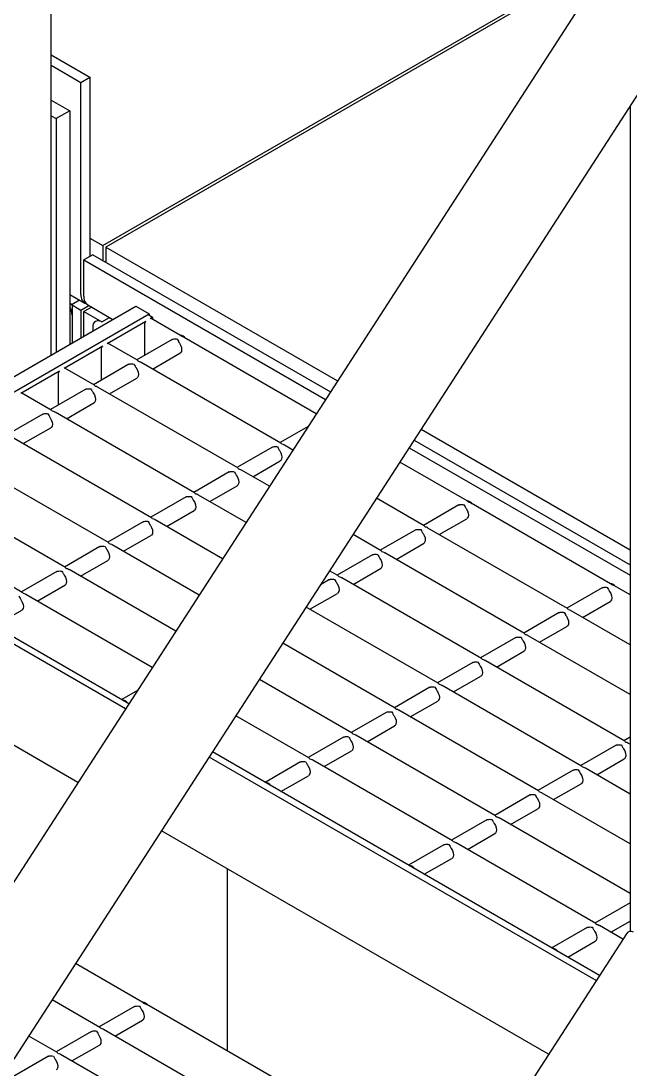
# Model space of a CAD drawing. Header units: millimetres. Extents: x 1293 to 41893, y 1011 to 26911.
# Drawn here: x 6312.4 to 6515.8, y 20497.1 to 20847.1 of the extents above; entities that cross this region are included whole.
import ezdxf

# ---------------------------------------------------------------- set-up
doc = ezdxf.new("R2010")
doc.units = ezdxf.units.MM
doc.header["$LTSCALE"] = 50
doc.layers.add('STRUC', color=4, linetype='Continuous')

msp = doc.modelspace()

# ---------------------------------------------------------------- linework, layer by layer
at = {"color": 7, "linetype": 'Continuous', "lineweight": 25}
for p, q in [((6656.3393373, 21095.240678), (5272.2882007, 18955.1529985)), ((5304.7024293, 18945.9606662), (6678.9282694, 21070.855991)), ((6322.4860734, 20735.5957612), (6322.4860734, 21024.8666766)), ((6339.757842, 20772.1270182), (6511.4882941, 20871.264898)), ((6510.3648807, 20869.5278211), (6340.700651, 20771.5827461)), ((6322.4860734, 20835.8270017), (6335.3973502, 20828.3734803)), ((6322.4860734, 20832.370874), (6332.4039315, 20826.6454164)), ((6332.4039315, 20826.6454164), (6335.3973502, 20828.3734803)), ((6332.4039315, 20755.783283), (6332.4039315, 20826.6454164)), ((6335.3973502, 20828.3734803), (6335.3973502, 20768.5212157)), ((6322.4860734, 20820.6943404), (6328.6595654, 20817.1304594)), ((6515.8333802, 20818.6706823), (6515.8333802, 20543.0536906)), ((6322.4860734, 20815.5101489), (6324.1694373, 20814.5383636)), ((6328.6595654, 20817.1304594), (6324.1694373, 20814.5383636)), ((6328.6595654, 20817.1304594), (6328.6595654, 20739.1596422)), ((6324.1694373, 20814.5383636), (6324.1694373, 20736.5675465)), ((6335.3973502, 20774.6442765), (6339.757842, 20772.1270182)), ((6339.757842, 20772.1270182), (6339.757842, 20767.0925015)), ((6340.700651, 20771.5827461), (6418.1177586, 20726.8908012)), ((6340.700651, 20771.5827461), (6340.700651, 20766.5482294)), ((6336.3401592, 20769.0654878), (6333.3467405, 20767.3374239)), ((6333.3467405, 20755.2390109), (6333.3467405, 20767.3374239)), ((6333.3467405, 20767.3374239), (6414.1194079, 20720.7083556)), ((6336.3401592, 20769.0654878), (6415.7469417, 20723.224928)), ((6328.6595654, 20755.7969012), (6333.7193175, 20752.8759685)), ((6329.4105128, 20752.4645802), (6328.6595654, 20752.898093)), ((6328.6595654, 20752.7598254), (6332.4039315, 20750.5982488)), ((6331.9212264, 20753.9139844), (6329.4105128, 20752.4645802)), ((6329.4105128, 20752.4645802), (6329.4105128, 20739.5931549)), ((6332.4039315, 20750.5982488), (6335.0344013, 20752.1167868)), ((6334.6621266, 20752.3316964), (6343.0694156, 20747.4782717)), ((6218.2297565, 20675.4098706), (6350.6944269, 20751.880097)), ((6222.7198846, 20672.8177748), (6355.1845549, 20749.2880013)), ((6332.4039315, 20750.5982488), (6332.4039315, 20741.3212188)), ((6335.9772104, 20751.5725147), (6333.3467405, 20750.0539768)), ((6333.3467405, 20750.0539768), (6339.3335779, 20746.5978491)), ((6333.3467405, 20741.8654909), (6333.3467405, 20750.0539768)), ((6350.6944269, 20751.880097), (6355.1845549, 20749.2880013)), ((6354.804485, 20749.0685916), (6356.3035514, 20748.203199)), ((6355.1845549, 20749.2880013), (6355.1845549, 20748.8491819)), ((6339.3335779, 20746.5978491), (6341.9640478, 20748.116387)), ((6341.1585027, 20739.4601485), (6354.0584874, 20746.9071511)), ((6353.68431, 20735.4893278), (6353.68431, 20746.259057)), ((6355.5551967, 20747.771183), (6356.3035514, 20748.203199)), ((6365.6676777, 20742.1122983), (6355.8197586, 20747.797381)), ((6356.3035514, 20748.203199), (6356.3035514, 20747.5180934)), ((6336.3401592, 20744.8692235), (6336.3401592, 20743.5935547)), ((6326.7618086, 20731.1491139), (6339.6617933, 20738.5961165)), ((6339.287616, 20727.1782932), (6339.287616, 20737.9480224)), ((6351.2709836, 20733.8012638), (6341.4230645, 20739.4863465)), ((6362.8384664, 20740.7739098), (6351.0155821, 20733.9487039)), ((6362.8384664, 20740.7739098), (6363.0387435, 20740.8588575)), ((6411.0270923, 20715.9268657), (6366.9161982, 20741.3915428)), ((6356.3076788, 20730.8936415), (6365.4840847, 20736.1910679)), ((6336.8742895, 20725.4902292), (6327.0263704, 20731.1753119)), ((6348.4417723, 20732.4628752), (6336.618888, 20725.6376694)), ((6348.4417723, 20732.4628752), (6348.6420494, 20732.5478229)), ((6399.1656829, 20706.1522424), (6352.5195041, 20733.0805082)), ((6312.3651145, 20722.8380793), (6325.2650993, 20730.285082)), ((6324.8909219, 20718.8672586), (6324.8909219, 20729.6369878)), ((6341.9109848, 20722.5826069), (6351.0873906, 20727.8800333)), ((6334.0450782, 20724.1518406), (6322.2221939, 20717.3266348)), ((6334.0450782, 20724.1518406), (6334.2453554, 20724.2367883)), ((6384.7689889, 20697.8412078), (6338.1228101, 20724.7694736)), ((6322.4775955, 20717.1791946), (6312.6296764, 20722.8642773)), ((6327.5142907, 20714.2715724), (6336.6906965, 20719.5689987)), ((6319.6483842, 20715.840806), (6307.8254999, 20709.0156002)), ((6319.6483842, 20715.840806), (6319.8486613, 20715.9257537)), ((6370.3722948, 20689.5301732), (6323.726116, 20716.4584391)), ((6313.1175966, 20705.9605378), (6322.2940025, 20711.2579641)), ((6408.310475, 20711.7262988), (6398.9102814, 20706.2996826)), ((6446.0488984, 20710.7664974), (6515.8333802, 20670.4807736)), ((6355.9756007, 20681.2191386), (6309.3294219, 20708.1474045)), ((6443.6780815, 20707.1006242), (6515.8333802, 20665.4462569)), ((6396.3364716, 20704.8138538), (6384.5135873, 20697.988648)), ((6396.3364716, 20704.8138538), (6396.5367487, 20704.8988015)), ((6403.199552, 20703.8235393), (6400.4142035, 20705.4314868)), ((6442.0505477, 20704.5840518), (6515.8333802, 20661.9901292)), ((6341.5789067, 20672.9081041), (6294.9327279, 20699.8363699)), ((6389.8056841, 20694.9335856), (6398.9820899, 20700.2310119)), ((6461.4570763, 20686.8142556), (6438.9582321, 20699.8025619)), ((6381.9397775, 20696.5028192), (6370.1168933, 20689.6776134)), ((6381.9397775, 20696.5028192), (6382.1400547, 20696.5877669)), ((6395.3720117, 20691.720213), (6386.0175094, 20697.1204522)), ((6327.1822126, 20664.5970695), (6280.5360338, 20691.5253353)), ((6375.40899, 20686.622551), (6384.5853959, 20691.9199773)), ((6367.5430835, 20688.1917846), (6355.7201992, 20681.3665788)), ((6367.5430835, 20688.1917846), (6367.7433606, 20688.2767323)), ((6387.5444714, 20679.6168867), (6371.6208153, 20688.8094177)), ((6447.0603822, 20678.503221), (6431.1306918, 20687.6992355)), ((6458.627865, 20685.475867), (6446.8049807, 20678.6506612)), ((6458.627865, 20685.475867), (6458.8281421, 20685.5608147)), ((6509.3517756, 20659.1652342), (6462.7055968, 20686.0935)), ((6312.7855185, 20656.2860349), (6266.1393398, 20683.2143007)), ((6361.0122959, 20678.3115164), (6370.1887018, 20683.6089427)), ((6347.3053027, 20617.3971124), (6238.5107575, 20680.2028665)), ((6348.4067699, 20619.100255), (6240.646206, 20681.3091044)), ((6353.1463894, 20679.8807501), (6341.3235051, 20673.0555442)), ((6353.1463894, 20679.8807501), (6353.3466666, 20679.9656978)), ((6379.7169311, 20667.5135603), (6357.2241213, 20680.4983831)), ((6452.0970774, 20675.5955987), (6461.2734833, 20680.8930251)), ((6346.6156019, 20670.0004818), (6355.7920077, 20675.2979082)), ((6432.6636882, 20670.1921864), (6423.3031515, 20675.5959092)), ((6444.2311709, 20677.1648324), (6432.4082866, 20670.3396266)), ((6444.2311709, 20677.1648324), (6444.4314481, 20677.2497801)), ((6494.9550815, 20650.8541996), (6448.3089028, 20677.7824654)), ((6338.7496953, 20671.5697155), (6326.9268111, 20664.7445097)), ((6338.7496953, 20671.5697155), (6338.9499725, 20671.6546632)), ((6371.8893908, 20655.410234), (6342.8274272, 20672.1873485)), ((6437.7003834, 20667.2845642), (6446.8767892, 20672.5819905)), ((6429.8344769, 20668.8537978), (6418.0115926, 20662.028592)), ((6429.8344769, 20668.8537978), (6430.034754, 20668.9387455)), ((6480.5583875, 20642.543165), (6433.9122087, 20669.4714309)), ((6332.2189078, 20661.6894472), (6341.3953137, 20666.9868736)), ((6324.3530013, 20663.2586809), (6312.530117, 20656.4334751)), ((6324.3530013, 20663.2586809), (6324.5532784, 20663.3436286)), ((6364.0618505, 20643.3069077), (6328.4307331, 20663.8763139)), ((6418.2669941, 20661.8811518), (6415.4756112, 20663.4925829)), ((6466.1616934, 20634.2321305), (6419.5155146, 20661.1603963)), ((6423.3036893, 20658.9735296), (6432.4800952, 20664.2709559)), ((6317.8222137, 20653.3784127), (6326.9986196, 20658.675839)), ((6415.4377828, 20660.5427632), (6412.4538375, 20658.8201683)), ((6415.4377828, 20660.5427632), (6415.6380599, 20660.627711)), ((6506.5225643, 20657.8268456), (6494.69968, 20651.0016398)), ((6506.5225643, 20657.8268456), (6506.7228414, 20657.9117933)), ((6515.8333802, 20655.4234835), (6510.6002961, 20658.4444786)), ((6331.3957987, 20592.7970578), (6224.218951, 20654.668935)), ((6356.2343102, 20631.2035814), (6314.0340391, 20655.5652794)), ((6408.9069952, 20650.662495), (6418.0834011, 20655.9599214)), ((6451.7649994, 20625.9210959), (6407.6480709, 20651.3892566)), ((6499.9917768, 20647.9465774), (6509.1681826, 20653.2440037)), ((6303.4255197, 20645.0673781), (6312.6019255, 20650.3648044)), ((6492.1258702, 20649.515811), (6480.3029859, 20642.6906052)), ((6492.1258702, 20649.515811), (6492.3261474, 20649.6007587)), ((6515.8333802, 20638.8014144), (6496.2036021, 20650.133444)), ((6485.5950827, 20639.6355428), (6494.7714885, 20644.9329691)), ((6477.7291762, 20641.2047764), (6465.9062919, 20634.3795706)), ((6477.7291762, 20641.2047764), (6477.9294533, 20641.2897241)), ((6515.8333802, 20622.1793452), (6481.806908, 20641.8224095)), ((6437.3683053, 20617.6100613), (6399.8205306, 20639.2859302)), ((6471.1983886, 20631.3245082), (6480.3747945, 20636.6219345)), ((6463.3324821, 20632.8937419), (6463.5327592, 20632.9786896)), ((6514.0563927, 20606.5831091), (6467.410214, 20633.5113749)), ((6463.3324821, 20632.8937419), (6451.5095978, 20626.068536)), ((6422.9716112, 20609.2990267), (6391.9929903, 20627.1826039)), ((6456.8016946, 20623.0134736), (6465.9781004, 20628.3109)), ((6351.2410711, 20623.4827904), (6346.0281222, 20620.4734191)), ((6448.935788, 20624.5827073), (6437.1129038, 20617.7575015)), ((6448.935788, 20624.5827073), (6449.1360652, 20624.667655)), ((6499.6596987, 20598.2720745), (6453.0135199, 20625.2003403)), ((6442.4050005, 20614.702439), (6451.5814064, 20619.9998654)), ((6434.539094, 20616.2716727), (6422.7162097, 20609.4464669)), ((6434.539094, 20616.2716727), (6434.7393711, 20616.3566204)), ((6485.2630046, 20589.9610399), (6438.6168258, 20616.8893057)), ((6408.5749172, 20600.9879921), (6384.16545, 20615.0792776)), ((6470.8663105, 20581.6500053), (6424.2201318, 20608.5782712)), ((6428.0083064, 20606.3914045), (6437.1847123, 20611.6888308)), ((6420.1423999, 20607.9606381), (6408.3195156, 20601.1354323)), ((6420.1423999, 20607.9606381), (6420.342677, 20608.0455858)), ((6511.2271814, 20605.2447205), (6499.4042971, 20598.4195147)), ((6511.2271814, 20605.2447205), (6511.4274586, 20605.3296682)), ((6515.8333802, 20607.9038224), (6513.8009912, 20606.7305492)), ((6515.8333802, 20605.557276), (6515.3049133, 20605.8623535)), ((6505.6523124, 20528.3243356), (6376.3379097, 20602.9759513)), ((6413.6116124, 20598.0803699), (6422.7880182, 20603.3777962)), ((6504.5508451, 20526.621193), (6375.2364425, 20601.2728087)), ((6405.7457058, 20599.6496035), (6393.9228216, 20592.8243977)), ((6405.7457058, 20599.6496035), (6405.945983, 20599.7345513)), ((6456.4696165, 20573.3389708), (6409.8234377, 20600.2672366)), ((6504.6963939, 20595.3644522), (6513.8727997, 20600.6618786)), ((6399.2149183, 20589.7693353), (6408.3913242, 20595.0667617)), ((6496.8304873, 20596.9336859), (6485.0076031, 20590.1084801)), ((6496.8304873, 20596.9336859), (6497.0307645, 20597.0186336)), ((6515.8333802, 20588.9352069), (6500.9082192, 20597.5513189)), ((6490.2996998, 20587.0534177), (6499.4761057, 20592.350844)), ((6482.4337933, 20588.6226513), (6470.610909, 20581.7974455)), ((6482.4337933, 20588.6226513), (6482.6340704, 20588.707599)), ((6515.8333802, 20572.3131377), (6486.5115251, 20589.2402843)), ((6475.9030057, 20578.7423831), (6485.0794116, 20584.0398094)), ((6468.0370992, 20580.3116167), (6468.2373764, 20580.3965644)), ((6515.8333802, 20555.6910686), (6472.1148311, 20580.9292498)), ((6468.0370992, 20580.3116167), (6456.2142149, 20573.4864109)), ((6488.6413411, 20502.0211384), (6359.3269385, 20576.672754)), ((6461.5063117, 20570.4313485), (6470.6827175, 20575.7287748)), ((6453.6404052, 20572.0005822), (6441.8175209, 20565.1753763)), ((6453.6404052, 20572.0005822), (6453.8406823, 20572.0855299)), ((6504.3643158, 20545.6899494), (6457.718137, 20572.6182152)), ((6447.1096176, 20562.1203139), (6456.2860235, 20567.4177403)), ((6515.8333802, 20552.6057797), (6504.1089142, 20545.8373895)), ((6509.401011, 20542.7823271), (6515.8333802, 20546.4956548)), ((6514.6804037, 20542.2840127), (6006.7124564, 19756.8390846)), ((6501.5351045, 20544.3515608), (6489.7122202, 20537.526355)), ((6501.5351045, 20544.3515608), (6501.7353816, 20544.4365085)), ((6513.4798527, 20540.4276619), (6505.6128363, 20544.9691938)), ((6495.0043169, 20534.4712925), (6504.1807228, 20539.7687189)), ((6353.1220322, 20519.3013025), (6330.623188, 20532.2896088)), ((6338.7253382, 20510.9902679), (6322.7956477, 20520.1862825)), ((6350.2928209, 20517.9629139), (6338.4699366, 20511.1377081)), ((6350.2928209, 20517.9629139), (6350.493098, 20518.0478616)), ((6401.0167315, 20491.6522811), (6354.3705527, 20518.5805469)), ((6343.7620334, 20508.0826457), (6352.9384392, 20513.380072)), ((6324.3286441, 20502.6792333), (6314.9681074, 20508.0829561)), ((6335.8961268, 20509.6518793), (6324.0732426, 20502.8266735)), ((6335.8961268, 20509.6518793), (6336.096404, 20509.736827)), ((6386.6200375, 20483.3412465), (6339.9738587, 20510.2695124)), ((6329.3653393, 20499.7716111), (6338.5417451, 20505.0690374)), ((6321.4994328, 20501.3408448), (6309.6765485, 20494.5156389)), ((6321.4994328, 20501.3408448), (6321.6997099, 20501.4257925)), ((6372.2233434, 20475.030212), (6325.5771646, 20501.9584778))]:
    msp.add_line(p, q, dxfattribs=at)
at = {"color": 7, "linetype": 'Continuous', "lineweight": 25, "flags": 128}
for points in [[(6365.2838075, 20739.5628096), (6365.6893296, 20738.8469006), (6365.9470622, 20738.0957466), (6366.032078, 20737.3819973), (6365.9361545, 20736.7746848), (6365.6685692, 20736.3325467), (6365.4840847, 20736.1910679)], [(6350.8871135, 20731.251775), (6351.2926356, 20730.535866), (6351.5503681, 20729.784712), (6351.6353839, 20729.0709627), (6351.5394604, 20728.4636502), (6351.2718751, 20728.0215122), (6351.0873906, 20727.8800333)], [(6336.4904194, 20722.9407404), (6336.8959415, 20722.2248314), (6337.1536741, 20721.4736774), (6337.2386898, 20720.7599281), (6337.1427663, 20720.1526156), (6336.875181, 20719.7104776), (6336.6906965, 20719.5689987)], [(6322.0937253, 20714.6297059), (6322.4992474, 20713.9137968), (6322.75698, 20713.1626428), (6322.8419958, 20712.4488935), (6322.7460723, 20711.841581), (6322.478487, 20711.399443), (6322.2940025, 20711.2579641)], [(6398.7818128, 20703.6027536), (6399.1873349, 20702.8868446), (6399.4450674, 20702.1356906), (6399.5300832, 20701.4219413), (6399.4341597, 20700.8146288), (6399.1665744, 20700.3724908), (6398.9820899, 20700.2310119)], [(6384.3851187, 20695.291719), (6384.7906408, 20694.57581), (6385.0483734, 20693.824656), (6385.1333892, 20693.1109067), (6385.0374657, 20692.5035942), (6384.7698803, 20692.0614562), (6384.5853959, 20691.9199773)], [(6369.9884246, 20686.9806845), (6370.3939467, 20686.2647754), (6370.6516793, 20685.5136214), (6370.7366951, 20684.7998722), (6370.6407716, 20684.1925596), (6370.3731863, 20683.7504216), (6370.1887018, 20683.6089427)], [(6461.0732062, 20684.2647668), (6461.4787283, 20683.5488578), (6461.7364608, 20682.7977038), (6461.8214766, 20682.0839545), (6461.7255531, 20681.476642), (6461.4579678, 20681.034504), (6461.2734833, 20680.8930251)], [(6355.5917306, 20678.6696499), (6355.9972527, 20677.9537409), (6356.2549852, 20677.2025868), (6356.340001, 20676.4888376), (6356.2440775, 20675.8815251), (6355.9764922, 20675.439387), (6355.7920077, 20675.2979082)], [(6446.6765121, 20675.9537322), (6447.0820342, 20675.2378232), (6447.3397668, 20674.4866692), (6447.4247825, 20673.7729199), (6447.328859, 20673.1656074), (6447.0612737, 20672.7234694), (6446.8767892, 20672.5819905)], [(6341.1950365, 20670.3586153), (6341.6005586, 20669.6427063), (6341.8582912, 20668.8915523), (6341.943307, 20668.177803), (6341.8473835, 20667.5704905), (6341.5797981, 20667.1283525), (6341.3953137, 20666.9868736)], [(6432.279818, 20667.6426977), (6432.6853401, 20666.9267886), (6432.9430727, 20666.1756346), (6433.0280885, 20665.4618853), (6432.932165, 20664.8545728), (6432.6645797, 20664.4124348), (6432.4800952, 20664.2709559)], [(6326.7983425, 20662.0475807), (6327.2038646, 20661.3316717), (6327.4615971, 20660.5805177), (6327.5466129, 20659.8667684), (6327.4506894, 20659.2594559), (6327.1831041, 20658.8173179), (6326.9986196, 20658.675839)], [(6417.883124, 20659.3316631), (6418.2886461, 20658.6157541), (6418.5463786, 20657.8646), (6418.6313944, 20657.1508508), (6418.5354709, 20656.5435383), (6418.2678856, 20656.1014002), (6418.0834011, 20655.9599214)], [(6508.9679055, 20656.6157454), (6509.3734276, 20655.8998364), (6509.6311601, 20655.1486824), (6509.7161759, 20654.4349331), (6509.6202524, 20653.8276206), (6509.3526671, 20653.3854826), (6509.1681826, 20653.2440037)], [(6312.4016484, 20653.7365462), (6312.8071705, 20653.0206371), (6313.0649031, 20652.2694831), (6313.1499188, 20651.5557338), (6313.0539953, 20650.9484213), (6312.78641, 20650.5062833), (6312.6019255, 20650.3648044)], [(6494.5712114, 20648.3047108), (6494.9767335, 20647.5888018), (6495.2344661, 20646.8376478), (6495.3194819, 20646.1238985), (6495.2235583, 20645.516586), (6494.955973, 20645.074448), (6494.7714885, 20644.9329691)], [(6480.1745173, 20639.9936763), (6480.5800394, 20639.2777672), (6480.837772, 20638.5266132), (6480.9227878, 20637.812864), (6480.8268643, 20637.2055514), (6480.559279, 20636.7634134), (6480.3747945, 20636.6219345)], [(6465.7778233, 20631.6826417), (6466.1833454, 20630.9667327), (6466.4410779, 20630.2155787), (6466.5260937, 20629.5018294), (6466.4301702, 20628.8945169), (6466.1625849, 20628.4523788), (6465.9781004, 20628.3109)], [(6451.3811292, 20623.3716071), (6451.7866513, 20622.6556981), (6452.0443839, 20621.9045441), (6452.1293997, 20621.1907948), (6452.0334762, 20620.5834823), (6451.7658908, 20620.1413443), (6451.5814064, 20619.9998654)], [(6436.9844351, 20615.0605725), (6437.3899572, 20614.3446635), (6437.6476898, 20613.5935095), (6437.7327056, 20612.8797602), (6437.6367821, 20612.2724477), (6437.3691968, 20611.8303097), (6437.1847123, 20611.6888308)], [(6422.5877411, 20606.749538), (6422.9932632, 20606.0336289), (6423.2509957, 20605.2824749), (6423.3360115, 20604.5687256), (6423.240088, 20603.9614131), (6422.9725027, 20603.5192751), (6422.7880182, 20603.3777962)], [(6513.6725226, 20604.0336203), (6514.0780447, 20603.3177113), (6514.3357772, 20602.5665573), (6514.420793, 20601.852808), (6514.3248695, 20601.2454955), (6514.0572842, 20600.8033575), (6513.8727997, 20600.6618786)], [(6408.191047, 20598.4385034), (6408.5965691, 20597.7225944), (6408.8543017, 20596.9714403), (6408.9393175, 20596.2576911), (6408.843394, 20595.6503785), (6408.5758086, 20595.2082405), (6408.3913242, 20595.0667617)], [(6499.2758285, 20595.7225857), (6499.6813506, 20595.0066767), (6499.9390832, 20594.2555227), (6500.024099, 20593.5417734), (6499.9281755, 20592.9344609), (6499.6605901, 20592.4923229), (6499.4761057, 20592.350844)], [(6484.8791345, 20587.4115511), (6485.2846566, 20586.6956421), (6485.5423891, 20585.9444881), (6485.6274049, 20585.2307388), (6485.5314814, 20584.6234263), (6485.2638961, 20584.1812883), (6485.0794116, 20584.0398094)], [(6470.4824404, 20579.1005166), (6470.8879625, 20578.3846075), (6471.1456951, 20577.6334535), (6471.2307108, 20576.9197043), (6471.1347873, 20576.3123917), (6470.867202, 20575.8702537), (6470.6827175, 20575.7287748)], [(6456.0857463, 20570.789482), (6456.4912684, 20570.073573), (6456.749001, 20569.322419), (6456.8340168, 20568.6086697), (6456.7380933, 20568.0013572), (6456.470508, 20567.5592191), (6456.2860235, 20567.4177403)], [(6503.9804456, 20543.1404606), (6504.3859677, 20542.4245516), (6504.6437003, 20541.6733976), (6504.7287161, 20540.9596483), (6504.6327926, 20540.3523358), (6504.3652073, 20539.9101978), (6504.1807228, 20539.7687189)], [(6352.7381621, 20516.7518137), (6353.1436842, 20516.0359047), (6353.4014167, 20515.2847507), (6353.4864325, 20514.5710014), (6353.390509, 20513.9636889), (6353.1229237, 20513.5215509), (6352.9384392, 20513.380072)], [(6338.341468, 20508.4407792), (6338.7469901, 20507.7248701), (6339.0047227, 20506.9737161), (6339.0897385, 20506.2599668), (6338.9938149, 20505.6526543), (6338.7262296, 20505.2105163), (6338.5417451, 20505.0690374)], [(6323.9447739, 20500.1297446), (6324.350296, 20499.4138356), (6324.6080286, 20498.6626815), (6324.6930444, 20497.9489323), (6324.5971209, 20497.3416198), (6324.3295356, 20496.8994817), (6324.1450511, 20496.7580029)]]:
    msp.add_lwpolyline(points, dxfattribs=at)
at = {"color": 7, "linetype": 'Continuous', "lineweight": 25}
for centre, radius, start, end in [((6335.3288748, 20755.4034896), 2.9494976, 172.601741961, 248.563591059), ((6336.4582526, 20754.8955601), 3.1304098, 173.701152363, 234.986667243), ((6323.3821656, 20748.6724861), 6.0315697, 1.873001233, 28.95941322), ((6338.1650407, 20745.1652486), 1.8487356, 50.796714764, 189.214036991), ((6354.4966952, 20746.2220889), 0.8132259, 122.60547834, 177.394521514), ((6355.7102003, 20747.5548167), 0.2661588, 65.692880956, 125.617577473), ((6365.3054422, 20739.7788612), 2.4244652, 35.264662608, 84.740713925), ((6340.1000012, 20737.9110543), 0.8132259, 122.60547834, 177.394521514), ((6341.3135062, 20739.2437821), 0.2661588, 65.692880955, 125.617577474), ((6326.9168121, 20730.9327475), 0.2661588, 65.692880954, 125.617577476), ((6325.7033071, 20729.6000198), 0.8132259, 122.60547834, 177.394521514), ((6312.5201181, 20722.6217129), 0.2661588, 65.692880954, 125.617577474), ((6461.0948408, 20684.4808184), 2.4244652, 35.264662608, 84.740713925), ((6508.9895402, 20656.831797), 2.4244652, 35.264662608, 84.740713925), ((6345.9212883, 20617.9925418), 2.4244652, 35.264662608, 84.740713925), ((6393.8159876, 20590.3435204), 2.4244652, 35.264662608, 84.740713925), ((6441.7106869, 20562.694499), 2.4244652, 35.264662608, 84.740713925), ((6489.6053863, 20535.0454776), 2.4244652, 35.264662608, 84.740713925), ((6352.7597968, 20516.9678653), 2.4244652, 35.264662608, 84.740713925)]:
    msp.add_arc(centre, radius, start, end, dxfattribs=at)
msp.add_ellipse((6517.0236982, 20538.4237343), major_axis=(-1.4725211, 4.5700254), ratio=0.5399833694, start_param=5.7451892289, end_param=6.6986657386, dxfattribs=at)
for points, knots in [([(6366.0321622, 20741.7229596), (6366.0311634, 20741.7244684), (6365.9149301, 20741.9000423), (6365.7889192, 20742.0008641), (6365.6639912, 20742.1008194)], [0, 0, 0, 0, 0.0085933525, 1, 1, 1, 1]), ([(6366.9045672, 20741.3747987), (6366.853551, 20741.4109412), (6366.5943353, 20741.5945832), (6366.2770369, 20741.6686914), (6366.0347773, 20741.7223801), (6366.0321622, 20741.7229596)], [0, 0, 0, 0, 0.1951000564, 0.9913114514, 1, 1, 1, 1]), ([(6363.0387435, 20740.8588575), (6363.1031586, 20740.8750155), (6363.3144089, 20740.9280062), (6363.8305027, 20740.96503), (6364.2905279, 20740.912745), (6364.5328372, 20740.8595024), (6364.5354529, 20740.8589277)], [0, 0, 0, 0, 0.17236145366, 0.56526223833, 0.99530719289, 1, 1, 1, 1]), ([(6364.5354529, 20740.8589277), (6364.5364519, 20740.8574158), (6364.661509, 20740.6681591), (6364.8476514, 20740.3162436), (6365.1066627, 20739.8324519), (6365.2399324, 20739.6295945), (6365.2838075, 20739.5628096)], [0, 0, 0, 0, 0.0046971273, 0.5879730072, 0.8643521995, 1, 1, 1, 1]), ([(6348.6420494, 20732.5478229), (6348.7064645, 20732.563981), (6348.9177148, 20732.6169716), (6349.4338086, 20732.6539954), (6349.8938339, 20732.6017104), (6350.1361432, 20732.5484678), (6350.1387588, 20732.5478931)], [0, 0, 0, 0, 0.1723614537, 0.5652622383, 0.9953071929, 1, 1, 1, 1]), ([(6350.1387588, 20732.5478931), (6350.1397578, 20732.5463812), (6350.264815, 20732.3571245), (6350.4509573, 20732.005209), (6350.7099686, 20731.5214173), (6350.8432383, 20731.3185599), (6350.8871135, 20731.251775)], [0, 0, 0, 0, 0.0046971273, 0.5879730072, 0.8643521995, 1, 1, 1, 1]), ([(6351.6354681, 20733.411925), (6351.6344693, 20733.4134338), (6351.518236, 20733.5890077), (6351.3922251, 20733.6898295), (6351.2672971, 20733.7897849)], [0, 0, 0, 0, 0.0085933525, 1, 1, 1, 1]), ([(6352.5078732, 20733.0637641), (6352.4568569, 20733.0999067), (6352.1976413, 20733.2835486), (6351.8803429, 20733.3576568), (6351.6380832, 20733.4113455), (6351.6354681, 20733.411925)], [0, 0, 0, 0, 0.1951000564, 0.9913114514, 1, 1, 1, 1]), ([(6334.2453554, 20724.2367883), (6334.3097704, 20724.2529464), (6334.5210207, 20724.305937), (6335.0371145, 20724.3429608), (6335.4971398, 20724.2906758), (6335.7394491, 20724.2374333), (6335.7420647, 20724.2368585)], [0, 0, 0, 0, 0.1723614537, 0.5652622383, 0.9953071929, 1, 1, 1, 1]), ([(6335.7420647, 20724.2368585), (6335.7430638, 20724.2353466), (6335.8681209, 20724.0460899), (6336.0542632, 20723.6941745), (6336.3132745, 20723.2103828), (6336.4465443, 20723.0075253), (6336.4904194, 20722.9407404)], [0, 0, 0, 0, 0.0046971273, 0.5879730072, 0.8643521995, 1, 1, 1, 1]), ([(6337.2387741, 20725.1008904), (6337.2377752, 20725.1023992), (6337.1215419, 20725.2779732), (6336.9955311, 20725.3787949), (6336.8706031, 20725.4787503)], [0, 0, 0, 0, 0.0085933525, 1, 1, 1, 1]), ([(6338.1111791, 20724.7527295), (6338.0601629, 20724.7888721), (6337.8009472, 20724.9725141), (6337.4836488, 20725.0466222), (6337.2413892, 20725.1003109), (6337.2387741, 20725.1008904)], [0, 0, 0, 0, 0.1951000564, 0.9913114514, 1, 1, 1, 1]), ([(6322.84208, 20716.7898559), (6322.8410812, 20716.7913646), (6322.7248479, 20716.9669386), (6322.598837, 20717.0677603), (6322.473909, 20717.1677157)], [0, 0, 0, 0, 0.0085933525, 1, 1, 1, 1]), ([(6319.8486613, 20715.9257537), (6319.9130764, 20715.9419118), (6320.1243267, 20715.9949024), (6320.6404205, 20716.0319263), (6321.1004457, 20715.9796412), (6321.342755, 20715.9263987), (6321.3453707, 20715.925824)], [0, 0, 0, 0, 0.1723614537, 0.5652622383, 0.9953071929, 1, 1, 1, 1]), ([(6321.3453707, 20715.925824), (6321.3463697, 20715.924312), (6321.4714268, 20715.7350554), (6321.6575692, 20715.3831399), (6321.9165805, 20714.8993482), (6322.0498502, 20714.6964907), (6322.0937253, 20714.6297059)], [0, 0, 0, 0, 0.0046971273, 0.5879730072, 0.8643521995, 1, 1, 1, 1]), ([(6323.714485, 20716.4416949), (6323.6634688, 20716.4778375), (6323.4042531, 20716.6614795), (6323.0869547, 20716.7355877), (6322.8446951, 20716.7892763), (6322.84208, 20716.7898559)], [0, 0, 0, 0, 0.1951000564, 0.9913114514, 1, 1, 1, 1]), ([(6396.5367487, 20704.8988015), (6396.6011638, 20704.9149596), (6396.8124141, 20704.9679502), (6397.3285079, 20705.004974), (6397.7885332, 20704.952689), (6398.0308425, 20704.8994465), (6398.0334581, 20704.8988717)], [0, 0, 0, 0, 0.1723614537, 0.5652622384, 0.9953071929, 1, 1, 1, 1]), ([(6398.0334581, 20704.8988717), (6398.0344571, 20704.8973598), (6398.1595143, 20704.7081031), (6398.3456566, 20704.3561877), (6398.6046679, 20703.872396), (6398.7379376, 20703.6695385), (6398.7818128, 20703.6027536)], [0, 0, 0, 0, 0.0046971273, 0.5879730073, 0.8643521995, 1, 1, 1, 1]), ([(6399.5301675, 20705.7629036), (6399.5291686, 20705.7644124), (6399.4129353, 20705.9399863), (6399.2869244, 20706.0408081), (6399.1619964, 20706.1407635)], [0, 0, 0, 0, 0.0085933525, 1, 1, 1, 1]), ([(6400.4025725, 20705.4147427), (6400.3515562, 20705.4508853), (6400.0923406, 20705.6345272), (6399.7750422, 20705.7086354), (6399.5327825, 20705.7623241), (6399.5301675, 20705.7629036)], [0, 0, 0, 0, 0.1951000565, 0.9913114514, 1, 1, 1, 1]), ([(6382.1400547, 20696.5877669), (6382.2044698, 20696.603925), (6382.4157201, 20696.6569156), (6382.9318139, 20696.6939394), (6383.3918391, 20696.6416544), (6383.6341484, 20696.5884119), (6383.636764, 20696.5878371)], [0, 0, 0, 0, 0.1723614537, 0.5652622384, 0.9953071929, 1, 1, 1, 1]), ([(6383.636764, 20696.5878371), (6383.6377631, 20696.5863252), (6383.7628202, 20696.3970686), (6383.9489625, 20696.0451531), (6384.2079738, 20695.5613614), (6384.3412436, 20695.3585039), (6384.3851187, 20695.291719)], [0, 0, 0, 0, 0.0046971273, 0.5879730073, 0.8643521995, 1, 1, 1, 1]), ([(6385.1334734, 20697.4518691), (6385.1324746, 20697.4533778), (6385.0162412, 20697.6289518), (6384.8902304, 20697.7297735), (6384.7653024, 20697.8297289)], [0, 0, 0, 0, 0.0085933525, 1, 1, 1, 1]), ([(6386.0058784, 20697.1037081), (6385.9548622, 20697.1398507), (6385.6956465, 20697.3234927), (6385.3783481, 20697.3976008), (6385.1360885, 20697.4512895), (6385.1334734, 20697.4518691)], [0, 0, 0, 0, 0.1951000565, 0.9913114514, 1, 1, 1, 1]), ([(6370.7367793, 20689.1408345), (6370.7357805, 20689.1423433), (6370.6195472, 20689.3179172), (6370.4935363, 20689.418739), (6370.3686083, 20689.5186943)], [0, 0, 0, 0, 0.0085933525, 1, 1, 1, 1]), ([(6371.6091844, 20688.7926735), (6371.5581681, 20688.8288161), (6371.2989525, 20689.0124581), (6370.981654, 20689.0865663), (6370.7393944, 20689.1402549), (6370.7367793, 20689.1408345)], [0, 0, 0, 0, 0.1951000565, 0.9913114514, 1, 1, 1, 1]), ([(6367.7433606, 20688.2767323), (6367.8077757, 20688.2928904), (6368.019026, 20688.345881), (6368.5351198, 20688.3829049), (6368.995145, 20688.3306198), (6369.2374543, 20688.2773773), (6369.24007, 20688.2768026)], [0, 0, 0, 0, 0.1723614537, 0.5652622384, 0.9953071929, 1, 1, 1, 1]), ([(6369.24007, 20688.2768026), (6369.241069, 20688.2752907), (6369.3661261, 20688.086034), (6369.5522685, 20687.7341185), (6369.8112798, 20687.2503268), (6369.9445495, 20687.0474693), (6369.9884246, 20686.9806845)], [0, 0, 0, 0, 0.0046971273, 0.5879730073, 0.8643521995, 1, 1, 1, 1]), ([(6458.8281421, 20685.5608147), (6458.8925572, 20685.5769728), (6459.1038075, 20685.6299634), (6459.6199013, 20685.6669872), (6460.0799266, 20685.6147022), (6460.3222359, 20685.5614596), (6460.3248515, 20685.5608849)], [0, 0, 0, 0, 0.1723614537, 0.5652622384, 0.9953071929, 1, 1, 1, 1]), ([(6460.3248515, 20685.5608849), (6460.3258505, 20685.559373), (6460.4509076, 20685.3701163), (6460.63705, 20685.0182009), (6460.8960613, 20684.5344091), (6461.029331, 20684.3315517), (6461.0732062, 20684.2647668)], [0, 0, 0, 0, 0.00469712726, 0.58797300735, 0.86435219951, 1, 1, 1, 1]), ([(6461.8215608, 20686.4249168), (6461.820562, 20686.4264256), (6461.7043287, 20686.6019995), (6461.5783178, 20686.7028213), (6461.4533898, 20686.8027767)], [0, 0, 0, 0, 0.0085933525, 1, 1, 1, 1]), ([(6462.6939659, 20686.0767559), (6462.6429496, 20686.1128985), (6462.383734, 20686.2965404), (6462.0664356, 20686.3706486), (6461.8241759, 20686.4243373), (6461.8215608, 20686.4249168)], [0, 0, 0, 0, 0.1951000565, 0.9913114514, 1, 1, 1, 1]), ([(6353.3466666, 20679.9656978), (6353.4110816, 20679.9818558), (6353.6223319, 20680.0348465), (6354.1384257, 20680.0718703), (6354.598451, 20680.0195853), (6354.8407603, 20679.9663427), (6354.8433759, 20679.965768)], [0, 0, 0, 0, 0.1723614537, 0.5652622384, 0.9953071929, 1, 1, 1, 1]), ([(6354.8433759, 20679.965768), (6354.8443749, 20679.9642561), (6354.9694321, 20679.7749994), (6355.1555744, 20679.4230839), (6355.4145857, 20678.9392922), (6355.5478554, 20678.7364348), (6355.5917306, 20678.6696499)], [0, 0, 0, 0, 0.00469712726, 0.58797300728, 0.8643521995, 1, 1, 1, 1]), ([(6356.3400853, 20680.8297999), (6356.3390864, 20680.8313087), (6356.2228531, 20681.0068826), (6356.0968423, 20681.1077044), (6355.9719142, 20681.2076597)], [0, 0, 0, 0, 0.0085933525, 1, 1, 1, 1]), ([(6357.2124903, 20680.481639), (6357.161474, 20680.5177815), (6356.9022584, 20680.7014235), (6356.58496, 20680.7755317), (6356.3427003, 20680.8292204), (6356.3400853, 20680.8297999)], [0, 0, 0, 0, 0.1951000565, 0.9913114514, 1, 1, 1, 1]), ([(6447.4248668, 20678.1138823), (6447.4238679, 20678.115391), (6447.3076346, 20678.290965), (6447.1816238, 20678.3917867), (6447.0566958, 20678.4917421)], [0, 0, 0, 0, 0.0085933525, 1, 1, 1, 1]), ([(6444.4314481, 20677.2497801), (6444.4958631, 20677.2659382), (6444.7071134, 20677.3189288), (6445.2232072, 20677.3559526), (6445.6832325, 20677.3036676), (6445.9255418, 20677.2504251), (6445.9281574, 20677.2498503)], [0, 0, 0, 0, 0.1723614537, 0.5652622384, 0.9953071929, 1, 1, 1, 1]), ([(6445.9281574, 20677.2498503), (6445.9291565, 20677.2483384), (6446.0542136, 20677.0590817), (6446.2403559, 20676.7071663), (6446.4993672, 20676.2233746), (6446.6326369, 20676.0205171), (6446.6765121, 20675.9537322)], [0, 0, 0, 0, 0.0046971273, 0.5879730074, 0.8643521995, 1, 1, 1, 1]), ([(6448.2972718, 20677.7657213), (6448.2462556, 20677.8018639), (6447.9870399, 20677.9855059), (6447.6697415, 20678.059614), (6447.4274819, 20678.1133027), (6447.4248668, 20678.1138823)], [0, 0, 0, 0, 0.1951000565, 0.9913114514, 1, 1, 1, 1]), ([(6338.9499725, 20671.6546632), (6339.0143876, 20671.6708213), (6339.2256379, 20671.7238119), (6339.7417317, 20671.7608357), (6340.2017569, 20671.7085507), (6340.4440662, 20671.6553081), (6340.4466818, 20671.6547334)], [0, 0, 0, 0, 0.17236145368, 0.56526223836, 0.99530719289, 1, 1, 1, 1]), ([(6340.4466818, 20671.6547334), (6340.4476809, 20671.6532215), (6340.572738, 20671.4639648), (6340.7588803, 20671.1120493), (6341.0178917, 20670.6282576), (6341.1511614, 20670.4254002), (6341.1950365, 20670.3586153)], [0, 0, 0, 0, 0.0046971273, 0.5879730073, 0.8643521995, 1, 1, 1, 1]), ([(6341.9433912, 20672.5187653), (6341.9423924, 20672.5202741), (6341.8261591, 20672.695848), (6341.7001482, 20672.7966698), (6341.5752202, 20672.8966252)], [0, 0, 0, 0, 0.0085933525, 1, 1, 1, 1]), ([(6342.8157962, 20672.1706044), (6342.76478, 20672.206747), (6342.5055643, 20672.3903889), (6342.1882659, 20672.4644971), (6341.9460063, 20672.5181858), (6341.9433912, 20672.5187653)], [0, 0, 0, 0, 0.1951000565, 0.9913114514, 1, 1, 1, 1]), ([(6430.034754, 20668.9387455), (6430.0991691, 20668.9549036), (6430.3104194, 20669.0078942), (6430.8265132, 20669.0449181), (6431.2865384, 20668.992633), (6431.5288477, 20668.9393905), (6431.5314633, 20668.9388158)], [0, 0, 0, 0, 0.1723614537, 0.5652622384, 0.9953071929, 1, 1, 1, 1]), ([(6431.5314633, 20668.9388158), (6431.5324624, 20668.9373038), (6431.6575195, 20668.7480472), (6431.8436619, 20668.3961317), (6432.1026732, 20667.91234), (6432.2359429, 20667.7094825), (6432.279818, 20667.6426977)], [0, 0, 0, 0, 0.0046971273, 0.5879730074, 0.8643521995, 1, 1, 1, 1]), ([(6433.0281727, 20669.8028477), (6433.0271739, 20669.8043564), (6432.9109406, 20669.9799304), (6432.7849297, 20670.0807521), (6432.6600017, 20670.1807075)], [0, 0, 0, 0, 0.0085933525, 1, 1, 1, 1]), ([(6433.9005777, 20669.4546867), (6433.8495615, 20669.4908293), (6433.5903458, 20669.6744713), (6433.2730474, 20669.7485795), (6433.0307878, 20669.8022681), (6433.0281727, 20669.8028477)], [0, 0, 0, 0, 0.19510005652, 0.99131145138, 1, 1, 1, 1]), ([(6327.5466971, 20664.2077307), (6327.5456983, 20664.2092395), (6327.429465, 20664.3848135), (6327.3034541, 20664.4856352), (6327.1785261, 20664.5855906)], [0, 0, 0, 0, 0.0085933525, 1, 1, 1, 1]), ([(6324.5532784, 20663.3436286), (6324.6176935, 20663.3597867), (6324.8289438, 20663.4127773), (6325.3450376, 20663.4498011), (6325.8050629, 20663.3975161), (6326.0473722, 20663.3442736), (6326.0499878, 20663.3436988)], [0, 0, 0, 0, 0.1723614537, 0.5652622384, 0.9953071929, 1, 1, 1, 1]), ([(6326.0499878, 20663.3436988), (6326.0509868, 20663.3421869), (6326.1760439, 20663.1529302), (6326.3621863, 20662.8010148), (6326.6211976, 20662.3172231), (6326.7544673, 20662.1143656), (6326.7983425, 20662.0475807)], [0, 0, 0, 0, 0.00469712726, 0.58797300728, 0.8643521995, 1, 1, 1, 1]), ([(6328.4191022, 20663.8595698), (6328.3680859, 20663.8957124), (6328.1088703, 20664.0793544), (6327.7915719, 20664.1534625), (6327.5493122, 20664.2071512), (6327.5466971, 20664.2077307)], [0, 0, 0, 0, 0.1951000565, 0.9913114514, 1, 1, 1, 1]), ([(6418.6314786, 20661.4918131), (6418.6304798, 20661.4933219), (6418.5142465, 20661.6688958), (6418.3882356, 20661.7697176), (6418.2633076, 20661.8696729)], [0, 0, 0, 0, 0.0085933525, 1, 1, 1, 1]), ([(6419.5038837, 20661.1436521), (6419.4528674, 20661.1797947), (6419.1936518, 20661.3634367), (6418.8763534, 20661.4375449), (6418.6340937, 20661.4912335), (6418.6314786, 20661.4918131)], [0, 0, 0, 0, 0.1951000565, 0.9913114514, 1, 1, 1, 1]), ([(6415.6380599, 20660.627711), (6415.702475, 20660.643869), (6415.9137253, 20660.6968597), (6416.4298191, 20660.7338835), (6416.8898444, 20660.6815985), (6417.1321537, 20660.6283559), (6417.1347693, 20660.6277812)], [0, 0, 0, 0, 0.1723614537, 0.56526223839, 0.99530719289, 1, 1, 1, 1]), ([(6417.1347693, 20660.6277812), (6417.1357683, 20660.6262693), (6417.2608255, 20660.4370126), (6417.4469678, 20660.0850971), (6417.7059791, 20659.6013054), (6417.8392488, 20659.3984479), (6417.883124, 20659.3316631)], [0, 0, 0, 0, 0.0046971273, 0.5879730074, 0.8643521995, 1, 1, 1, 1]), ([(6506.7228414, 20657.9117933), (6506.7872565, 20657.9279514), (6506.9985068, 20657.980942), (6507.5146006, 20658.0179658), (6507.9746259, 20657.9656808), (6508.2169352, 20657.9124383), (6508.2195508, 20657.9118635)], [0, 0, 0, 0, 0.1723614537, 0.5652622384, 0.9953071929, 1, 1, 1, 1]), ([(6508.2195508, 20657.9118635), (6508.2205498, 20657.9103516), (6508.345607, 20657.7210949), (6508.5317493, 20657.3691795), (6508.7907606, 20656.8853878), (6508.9240303, 20656.6825303), (6508.9679055, 20656.6157454)], [0, 0, 0, 0, 0.0046971273, 0.5879730074, 0.8643521995, 1, 1, 1, 1]), ([(6509.7162601, 20658.7758954), (6509.7152613, 20658.7774042), (6509.599028, 20658.9529782), (6509.4730171, 20659.0537999), (6509.3480891, 20659.1537553)], [0, 0, 0, 0, 0.0085933525, 1, 1, 1, 1]), ([(6510.5886652, 20658.4277345), (6510.5376489, 20658.4638771), (6510.2784333, 20658.6475191), (6509.9611349, 20658.7216272), (6509.7188752, 20658.7753159), (6509.7162601, 20658.7758954)], [0, 0, 0, 0, 0.1951000566, 0.9913114514, 1, 1, 1, 1]), ([(6311.6532937, 20655.0326643), (6311.6542928, 20655.0311523), (6311.7793499, 20654.8418957), (6311.9654922, 20654.4899802), (6312.2245035, 20654.0061885), (6312.3577732, 20653.803331), (6312.4016484, 20653.7365462)], [0, 0, 0, 0, 0.0046971273, 0.5879730073, 0.8643521995, 1, 1, 1, 1]), ([(6313.1500031, 20655.8966962), (6313.1490042, 20655.8982049), (6313.0327709, 20656.0737789), (6312.9067601, 20656.1746006), (6312.7818321, 20656.274556)], [0, 0, 0, 0, 0.0085933525, 1, 1, 1, 1]), ([(6314.0224081, 20655.5485352), (6313.9713919, 20655.5846778), (6313.7121762, 20655.7683198), (6313.3948778, 20655.8424279), (6313.1526182, 20655.8961166), (6313.1500031, 20655.8966962)], [0, 0, 0, 0, 0.1951000565, 0.9913114514, 1, 1, 1, 1]), ([(6495.3195661, 20650.4648609), (6495.3185672, 20650.4663696), (6495.2023339, 20650.6419436), (6495.0763231, 20650.7427653), (6494.9513951, 20650.8427207)], [0, 0, 0, 0, 0.0085933525, 1, 1, 1, 1]), ([(6496.1919711, 20650.1166999), (6496.1409549, 20650.1528425), (6495.8817392, 20650.3364845), (6495.5644408, 20650.4105926), (6495.3221812, 20650.4642813), (6495.3195661, 20650.4648609)], [0, 0, 0, 0, 0.1951000566, 0.9913114514, 1, 1, 1, 1]), ([(6492.3261474, 20649.6007587), (6492.3905624, 20649.6169168), (6492.6018127, 20649.6699074), (6493.1179065, 20649.7069313), (6493.5779318, 20649.6546462), (6493.8202411, 20649.6014037), (6493.8228567, 20649.6008289)], [0, 0, 0, 0, 0.1723614537, 0.5652622384, 0.9953071929, 1, 1, 1, 1]), ([(6493.8228567, 20649.6008289), (6493.8238558, 20649.599317), (6493.9489129, 20649.4100604), (6494.1350552, 20649.0581449), (6494.3940665, 20648.5743532), (6494.5273363, 20648.3714957), (6494.5712114, 20648.3047108)], [0, 0, 0, 0, 0.0046971273, 0.5879730074, 0.8643521995, 1, 1, 1, 1]), ([(6477.9294533, 20641.2897241), (6477.9938684, 20641.3058822), (6478.2051187, 20641.3588729), (6478.7212125, 20641.3958967), (6479.1812377, 20641.3436117), (6479.423547, 20641.2903691), (6479.4261627, 20641.2897944)], [0, 0, 0, 0, 0.1723614537, 0.5652622384, 0.9953071929, 1, 1, 1, 1]), ([(6479.4261627, 20641.2897944), (6479.4271617, 20641.2882825), (6479.5522188, 20641.0990258), (6479.7383612, 20640.7471103), (6479.9973725, 20640.2633186), (6480.1306422, 20640.0604611), (6480.1745173, 20639.9936763)], [0, 0, 0, 0, 0.0046971273, 0.5879730074, 0.8643521995, 1, 1, 1, 1]), ([(6480.922872, 20642.1538263), (6480.9218732, 20642.1553351), (6480.8056399, 20642.330909), (6480.679629, 20642.4317308), (6480.554701, 20642.5316861)], [0, 0, 0, 0, 0.0085933525, 1, 1, 1, 1]), ([(6481.795277, 20641.8056653), (6481.7442608, 20641.8418079), (6481.4850451, 20642.0254499), (6481.1677467, 20642.0995581), (6480.9254871, 20642.1532467), (6480.922872, 20642.1538263)], [0, 0, 0, 0, 0.1951000566, 0.9913114514, 1, 1, 1, 1]), ([(6463.5327592, 20632.9786896), (6463.5971743, 20632.9948476), (6463.8084246, 20633.0478383), (6464.3245184, 20633.0848621), (6464.7845437, 20633.0325771), (6465.026853, 20632.9793345), (6465.0294686, 20632.9787598)], [0, 0, 0, 0, 0.1723614537, 0.5652622384, 0.9953071929, 1, 1, 1, 1]), ([(6465.0294686, 20632.9787598), (6465.0304676, 20632.9772479), (6465.1555248, 20632.7879912), (6465.3416671, 20632.4360757), (6465.6006784, 20631.952284), (6465.7339481, 20631.7494266), (6465.7778233, 20631.6826417)], [0, 0, 0, 0, 0.0046971273, 0.5879730074, 0.8643521995, 1, 1, 1, 1]), ([(6466.526178, 20633.8427917), (6466.5251791, 20633.8443005), (6466.4089458, 20634.0198744), (6466.2829349, 20634.1206962), (6466.1580069, 20634.2206516)], [0, 0, 0, 0, 0.0085933525, 1, 1, 1, 1]), ([(6467.398583, 20633.4946308), (6467.3475667, 20633.5307733), (6467.0883511, 20633.7144153), (6466.7710527, 20633.7885235), (6466.528793, 20633.8422122), (6466.526178, 20633.8427917)], [0, 0, 0, 0, 0.1951000566, 0.9913114514, 1, 1, 1, 1]), ([(6452.1294839, 20625.5317571), (6452.1284851, 20625.5332659), (6452.0122517, 20625.7088398), (6451.8862409, 20625.8096616), (6451.7613129, 20625.909617)], [0, 0, 0, 0, 0.0085933525, 1, 1, 1, 1]), ([(6449.1360652, 20624.667655), (6449.2004803, 20624.6838131), (6449.4117306, 20624.7368037), (6449.9278243, 20624.7738275), (6450.3878496, 20624.7215425), (6450.6301589, 20624.6682999), (6450.6327745, 20624.6677252)], [0, 0, 0, 0, 0.1723614537, 0.5652622384, 0.9953071929, 1, 1, 1, 1]), ([(6450.6327745, 20624.6677252), (6450.6337736, 20624.6662133), (6450.7588307, 20624.4769566), (6450.944973, 20624.1250412), (6451.2039843, 20623.6412494), (6451.3372541, 20623.438392), (6451.3811292, 20623.3716071)], [0, 0, 0, 0, 0.0046971273, 0.5879730074, 0.8643521995, 1, 1, 1, 1]), ([(6453.0018889, 20625.1835962), (6452.9508727, 20625.2197388), (6452.691657, 20625.4033807), (6452.3743586, 20625.4774889), (6452.132099, 20625.5311776), (6452.1294839, 20625.5317571)], [0, 0, 0, 0, 0.1951000566, 0.9913114514, 1, 1, 1, 1]), ([(6434.7393711, 20616.3566204), (6434.8037862, 20616.3727785), (6435.0150365, 20616.4257691), (6435.5311303, 20616.4627929), (6435.9911555, 20616.4105079), (6436.2334648, 20616.3572654), (6436.2360805, 20616.3566906)], [0, 0, 0, 0, 0.17236145372, 0.56526223842, 0.99530719289, 1, 1, 1, 1]), ([(6436.2360805, 20616.3566906), (6436.2370795, 20616.3551787), (6436.3621366, 20616.165922), (6436.548279, 20615.8140066), (6436.8072903, 20615.3302149), (6436.94056, 20615.1273574), (6436.9844351, 20615.0605725)], [0, 0, 0, 0, 0.0046971273, 0.5879730074, 0.8643521995, 1, 1, 1, 1]), ([(6437.7327898, 20617.2207226), (6437.731791, 20617.2222313), (6437.6155577, 20617.3978053), (6437.4895468, 20617.498627), (6437.3646188, 20617.5985824)], [0, 0, 0, 0, 0.0085933525, 1, 1, 1, 1]), ([(6438.6051949, 20616.8725616), (6438.5541786, 20616.9087042), (6438.2949629, 20617.0923462), (6437.9776645, 20617.1664543), (6437.7354049, 20617.220143), (6437.7327898, 20617.2207226)], [0, 0, 0, 0, 0.1951000566, 0.9913114514, 1, 1, 1, 1]), ([(6423.3360958, 20608.909688), (6423.3350969, 20608.9111967), (6423.2188636, 20609.0867707), (6423.0928527, 20609.1875924), (6422.9679247, 20609.2875478)], [0, 0, 0, 0, 0.0085933525, 1, 1, 1, 1]), ([(6424.2085008, 20608.561527), (6424.1574845, 20608.5976696), (6423.8982689, 20608.7813116), (6423.5809705, 20608.8554198), (6423.3387108, 20608.9091084), (6423.3360958, 20608.909688)], [0, 0, 0, 0, 0.1951000566, 0.9913114514, 1, 1, 1, 1]), ([(6420.342677, 20608.0455858), (6420.4070921, 20608.0617439), (6420.6183424, 20608.1147345), (6421.1344362, 20608.1517584), (6421.5944615, 20608.0994733), (6421.8367708, 20608.0462308), (6421.8393864, 20608.0456561)], [0, 0, 0, 0, 0.1723614537, 0.5652622384, 0.9953071929, 1, 1, 1, 1]), ([(6421.8393864, 20608.0456561), (6421.8403854, 20608.0441441), (6421.9654426, 20607.8548875), (6422.1515849, 20607.502972), (6422.4105962, 20607.0191803), (6422.5438659, 20606.8163228), (6422.5877411, 20606.749538)], [0, 0, 0, 0, 0.0046971273, 0.5879730074, 0.8643521995, 1, 1, 1, 1]), ([(6511.4274586, 20605.3296682), (6511.4918736, 20605.3458262), (6511.7031239, 20605.3988169), (6512.2192177, 20605.4358407), (6512.679243, 20605.3835557), (6512.9215523, 20605.3303131), (6512.9241679, 20605.3297384)], [0, 0, 0, 0, 0.1723614537, 0.5652622384, 0.9953071929, 1, 1, 1, 1]), ([(6512.9241679, 20605.3297384), (6512.925167, 20605.3282265), (6513.0502241, 20605.1389698), (6513.2363664, 20604.7870543), (6513.4953777, 20604.3032626), (6513.6286474, 20604.1004052), (6513.6725226, 20604.0336203)], [0, 0, 0, 0, 0.0046971273, 0.5879730075, 0.8643521995, 1, 1, 1, 1]), ([(6514.4208773, 20606.1937703), (6514.4198784, 20606.1952791), (6514.3036451, 20606.370853), (6514.1776343, 20606.4716748), (6514.0527062, 20606.5716302)], [0, 0, 0, 0, 0.0085933525, 1, 1, 1, 1]), ([(6515.2932823, 20605.8456094), (6515.242266, 20605.881752), (6514.9830504, 20606.0653939), (6514.665752, 20606.1395021), (6514.4234924, 20606.1931908), (6514.4208773, 20606.1937703)], [0, 0, 0, 0, 0.1951000566, 0.99131145138, 1, 1, 1, 1]), ([(6405.945983, 20599.7345513), (6406.0103981, 20599.7507093), (6406.2216484, 20599.8037), (6406.7377422, 20599.8407238), (6407.1977674, 20599.7884388), (6407.4400767, 20599.7351962), (6407.4426923, 20599.7346215)], [0, 0, 0, 0, 0.17236145372, 0.56526223842, 0.99530719289, 1, 1, 1, 1]), ([(6407.4426923, 20599.7346215), (6407.4436914, 20599.7331096), (6407.5687485, 20599.5438529), (6407.7548908, 20599.1919374), (6408.0139021, 20598.7081457), (6408.1471719, 20598.5052882), (6408.191047, 20598.4385034)], [0, 0, 0, 0, 0.0046971273, 0.5879730074, 0.8643521995, 1, 1, 1, 1]), ([(6408.9394017, 20600.5986534), (6408.9384029, 20600.6001622), (6408.8221695, 20600.7757361), (6408.6961587, 20600.8765579), (6408.5712307, 20600.9765132)], [0, 0, 0, 0, 0.0085933525, 1, 1, 1, 1]), ([(6409.8118067, 20600.2504924), (6409.7607905, 20600.286635), (6409.5015748, 20600.470277), (6409.1842764, 20600.5443852), (6408.9420168, 20600.5980738), (6408.9394017, 20600.5986534)], [0, 0, 0, 0, 0.1951000566, 0.9913114514, 1, 1, 1, 1]), ([(6500.0241832, 20597.8827357), (6500.0231844, 20597.8842445), (6499.9069511, 20598.0598185), (6499.7809402, 20598.1606402), (6499.6560122, 20598.2605956)], [0, 0, 0, 0, 0.0085933525, 1, 1, 1, 1]), ([(6497.0307645, 20597.0186336), (6497.0951796, 20597.0347917), (6497.3064299, 20597.0877823), (6497.8225237, 20597.1248061), (6498.2825489, 20597.0725211), (6498.5248582, 20597.0192786), (6498.5274738, 20597.0187038)], [0, 0, 0, 0, 0.1723614537, 0.5652622384, 0.9953071929, 1, 1, 1, 1]), ([(6498.5274738, 20597.0187038), (6498.5284729, 20597.0171919), (6498.65353, 20596.8279352), (6498.8396723, 20596.4760198), (6499.0986837, 20595.9922281), (6499.2319534, 20595.7893706), (6499.2758285, 20595.7225857)], [0, 0, 0, 0, 0.0046971273, 0.5879730075, 0.8643521995, 1, 1, 1, 1]), ([(6500.8965882, 20597.5345748), (6500.845572, 20597.5707174), (6500.5863563, 20597.7543594), (6500.2690579, 20597.8284675), (6500.0267983, 20597.8821562), (6500.0241832, 20597.8827357)], [0, 0, 0, 0, 0.1951000566, 0.9913114514, 1, 1, 1, 1]), ([(6482.6340704, 20588.707599), (6482.6984855, 20588.7237571), (6482.9097358, 20588.7767477), (6483.4258296, 20588.8137715), (6483.8858549, 20588.7614865), (6484.1281642, 20588.708244), (6484.1307798, 20588.7076692)], [0, 0, 0, 0, 0.1723614537, 0.5652622384, 0.9953071929, 1, 1, 1, 1]), ([(6484.1307798, 20588.7076692), (6484.1317788, 20588.7061573), (6484.2568359, 20588.5169007), (6484.4429783, 20588.1649852), (6484.7019896, 20587.6811935), (6484.8352593, 20587.478336), (6484.8791345, 20587.4115511)], [0, 0, 0, 0, 0.0046971273, 0.5879730075, 0.8643521995, 1, 1, 1, 1]), ([(6485.6274891, 20589.5717012), (6485.6264903, 20589.5732099), (6485.510257, 20589.7487839), (6485.3842461, 20589.8496056), (6485.2593181, 20589.949561)], [0, 0, 0, 0, 0.0085933525, 1, 1, 1, 1]), ([(6486.4998942, 20589.2235402), (6486.4488779, 20589.2596828), (6486.1896623, 20589.4433248), (6485.8723639, 20589.5174329), (6485.6301042, 20589.5711216), (6485.6274891, 20589.5717012)], [0, 0, 0, 0, 0.1951000566, 0.9913114514, 1, 1, 1, 1]), ([(6468.2373764, 20580.3965644), (6468.3017914, 20580.4127225), (6468.5130417, 20580.4657131), (6469.0291355, 20580.502737), (6469.4891608, 20580.450452), (6469.7314701, 20580.3972094), (6469.7340857, 20580.3966347)], [0, 0, 0, 0, 0.1723614537, 0.5652622384, 0.9953071929, 1, 1, 1, 1]), ([(6469.7340857, 20580.3966347), (6469.7350848, 20580.3951228), (6469.8601419, 20580.2058661), (6470.0462842, 20579.8539506), (6470.3052955, 20579.3701589), (6470.4385652, 20579.1673014), (6470.4824404, 20579.1005166)], [0, 0, 0, 0, 0.0046971273, 0.5879730075, 0.8643521995, 1, 1, 1, 1]), ([(6471.2307951, 20581.2606666), (6471.2297962, 20581.2621754), (6471.1135629, 20581.4377493), (6470.9875521, 20581.5385711), (6470.8626241, 20581.6385264)], [0, 0, 0, 0, 0.0085933525, 1, 1, 1, 1]), ([(6472.1032001, 20580.9125056), (6472.0521839, 20580.9486482), (6471.7929682, 20581.1322902), (6471.4756698, 20581.2063984), (6471.2334102, 20581.260087), (6471.2307951, 20581.2606666)], [0, 0, 0, 0, 0.1951000566, 0.9913114514, 1, 1, 1, 1]), ([(6453.8406823, 20572.0855299), (6453.9050974, 20572.1016879), (6454.1163477, 20572.1546786), (6454.6324415, 20572.1917024), (6455.0924667, 20572.1394174), (6455.334776, 20572.0861748), (6455.3373916, 20572.0856001)], [0, 0, 0, 0, 0.1723614537, 0.5652622384, 0.9953071929, 1, 1, 1, 1]), ([(6455.3373916, 20572.0856001), (6455.3383907, 20572.0840882), (6455.4634478, 20571.8948315), (6455.6495902, 20571.542916), (6455.9086015, 20571.0591243), (6456.0418712, 20570.8562669), (6456.0857463, 20570.789482)], [0, 0, 0, 0, 0.0046971273, 0.5879730075, 0.8643521995, 1, 1, 1, 1]), ([(6456.834101, 20572.949632), (6456.8331022, 20572.9511408), (6456.7168689, 20573.1267147), (6456.590858, 20573.2275365), (6456.46593, 20573.3274919)], [0, 0, 0, 0, 0.0085933525, 1, 1, 1, 1]), ([(6457.706506, 20572.6014711), (6457.6554898, 20572.6376136), (6457.3962741, 20572.8212556), (6457.0789757, 20572.8953638), (6456.8367161, 20572.9490525), (6456.834101, 20572.949632)], [0, 0, 0, 0, 0.1951000566, 0.9913114514, 1, 1, 1, 1]), ([(6504.7288003, 20545.3006106), (6504.7278015, 20545.3021194), (6504.6115682, 20545.4776933), (6504.4855573, 20545.5785151), (6504.3606293, 20545.6784705)], [0, 0, 0, 0, 0.0085933525, 1, 1, 1, 1]), ([(6501.7353816, 20544.4365085), (6501.7997967, 20544.4526665), (6502.011047, 20544.5056572), (6502.5271408, 20544.542681), (6502.987166, 20544.490396), (6503.2294753, 20544.4371534), (6503.232091, 20544.4365787)], [0, 0, 0, 0, 0.1723614537, 0.5652622384, 0.9953071929, 1, 1, 1, 1]), ([(6503.232091, 20544.4365787), (6503.23309, 20544.4350668), (6503.3581471, 20544.2458101), (6503.5442895, 20543.8938946), (6503.8033008, 20543.4101029), (6503.9365705, 20543.2072455), (6503.9804456, 20543.1404606)], [0, 0, 0, 0, 0.0046971273, 0.5879730074, 0.8643521995, 1, 1, 1, 1]), ([(6505.6012053, 20544.9524497), (6505.5501891, 20544.9885923), (6505.2909734, 20545.1722342), (6504.973675, 20545.2463424), (6504.7314154, 20545.3000311), (6504.7288003, 20545.3006106)], [0, 0, 0, 0, 0.1951000565, 0.9913114514, 1, 1, 1, 1]), ([(6350.493098, 20518.0478616), (6350.5575131, 20518.0640197), (6350.7687634, 20518.1170103), (6351.2848572, 20518.1540341), (6351.7448825, 20518.1017491), (6351.9871918, 20518.0485066), (6351.9898074, 20518.0479318)], [0, 0, 0, 0, 0.1723614537, 0.5652622384, 0.9953071929, 1, 1, 1, 1]), ([(6351.9898074, 20518.0479318), (6351.9908064, 20518.0464199), (6352.1158636, 20517.8571632), (6352.3020059, 20517.5052478), (6352.5610172, 20517.0214561), (6352.6942869, 20516.8185986), (6352.7381621, 20516.7518137)], [0, 0, 0, 0, 0.0046971273, 0.5879730074, 0.8643521995, 1, 1, 1, 1]), ([(6353.4865167, 20518.9119638), (6353.4855179, 20518.9134725), (6353.3692846, 20519.0890465), (6353.2432737, 20519.1898682), (6353.1183457, 20519.2898236)], [0, 0, 0, 0, 0.0085933525, 1, 1, 1, 1]), ([(6354.3589218, 20518.5638028), (6354.3079055, 20518.5999454), (6354.0486899, 20518.7835874), (6353.7313915, 20518.8576955), (6353.4891318, 20518.9113842), (6353.4865167, 20518.9119638)], [0, 0, 0, 0, 0.1951000565, 0.9913114514, 1, 1, 1, 1]), ([(6339.0898227, 20510.6009292), (6339.0888239, 20510.6024379), (6338.9725905, 20510.7780119), (6338.8465797, 20510.8788337), (6338.7216517, 20510.978789)], [0, 0, 0, 0, 0.0085933525, 1, 1, 1, 1]), ([(6339.9622277, 20510.2527682), (6339.9112115, 20510.2889108), (6339.6519958, 20510.4725528), (6339.3346974, 20510.546661), (6339.0924378, 20510.6003496), (6339.0898227, 20510.6009292)], [0, 0, 0, 0, 0.1951000565, 0.9913114514, 1, 1, 1, 1]), ([(6336.096404, 20509.736827), (6336.1608191, 20509.7529851), (6336.3720694, 20509.8059757), (6336.8881631, 20509.8429996), (6337.3481884, 20509.7907145), (6337.5904977, 20509.737472), (6337.5931133, 20509.7368973)], [0, 0, 0, 0, 0.1723614537, 0.56526223839, 0.99530719289, 1, 1, 1, 1]), ([(6337.5931133, 20509.7368973), (6337.5941124, 20509.7353853), (6337.7191695, 20509.5461287), (6337.9053118, 20509.1942132), (6338.1643231, 20508.7104215), (6338.2975929, 20508.507564), (6338.341468, 20508.4407792)], [0, 0, 0, 0, 0.0046971273, 0.5879730074, 0.8643521995, 1, 1, 1, 1]), ([(6321.6997099, 20501.4257925), (6321.764125, 20501.4419505), (6321.9753753, 20501.4949412), (6322.4914691, 20501.531965), (6322.9514943, 20501.47968), (6323.1938036, 20501.4264374), (6323.1964193, 20501.4258627)], [0, 0, 0, 0, 0.1723614537, 0.5652622384, 0.9953071929, 1, 1, 1, 1]), ([(6323.1964193, 20501.4258627), (6323.1974183, 20501.4243508), (6323.3224754, 20501.2350941), (6323.5086178, 20500.8831786), (6323.7676291, 20500.3993869), (6323.9008988, 20500.1965295), (6323.9447739, 20500.1297446)], [0, 0, 0, 0, 0.0046971273, 0.5879730074, 0.8643521995, 1, 1, 1, 1]), ([(6324.6931286, 20502.2898946), (6324.6921298, 20502.2914034), (6324.5758965, 20502.4669773), (6324.4498856, 20502.5677991), (6324.3249576, 20502.6677544)], [0, 0, 0, 0, 0.0085933525, 1, 1, 1, 1]), ([(6325.5655337, 20501.9417336), (6325.5145174, 20501.9778762), (6325.2553017, 20502.1615182), (6324.9380033, 20502.2356264), (6324.6957437, 20502.2893151), (6324.6931286, 20502.2898946)], [0, 0, 0, 0, 0.19510005652, 0.99131145138, 1, 1, 1, 1])]:
    msp.add_open_spline(points, degree=3, knots=knots, dxfattribs=at)
at = {"layer": 'STRUC', "linetype": 'Continuous', "lineweight": 25}
msp.add_line((6381.2452111, 20564.0196046), (6381.2452111, 20503.0661369), dxfattribs=at)

doc.saveas('drawing.dxf')
